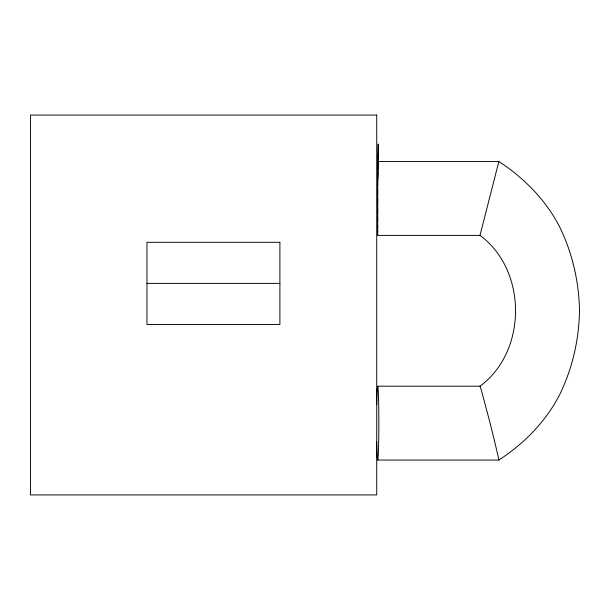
<?xml version="1.0" encoding="UTF-8"?>
<svg xmlns="http://www.w3.org/2000/svg" width="610" height="610" viewBox="0 0 610 610"><rect width="100%" height="100%" fill="white"/><g stroke="black" fill="none" stroke-linecap="round" stroke-linejoin="round"><path stroke-width="0.91" d="M377.681 205.219L377.681 198.166M377.681 195.703L377.681 188.635M377.681 186.088L378.231 144.021L377.681 179.775M377.681 169.824L377.681 166.393M377.681 164.692L377.681 162.763M480.001 235.391L498.85 161.536L377.681 161.536L377.681 235.391L480.001 235.391C527.36 270.291 527.36 351.299 480.009 386.199L377.681 386.199M377.681 207.735L377.681 214.026M377.681 216.68L377.681 221.682M377.681 172.195L377.681 177.182M377.681 224.381L377.681 227.881M377.681 230.313L377.681 232.334M377.681 460.054L498.843 460.054C523.937 443.722 545.287 422.128 559.256 395.493C572.279 369.126 578.974 340.166 579.5 310.795C578.974 281.431 572.279 252.464 559.256 226.096C545.287 199.462 523.937 177.876 498.85 161.536M377.681 234.057L377.681 234.743M146.964 283.383L279.898 283.383M376.683 404.659A36.913 1.159 -90 0 1 378.429 394.853A36.913 1.159 -90 0 1 378.429 451.4A36.913 1.159 -90 0 1 376.683 441.594M480.009 386.199A35.815 0.595 75.7 0 1 481.58 391.147L487.596 413.565A39.284 0.648 75.7 0 1 494.679 441.594L498.69 458.796A35.815 0.595 75.7 0 1 498.843 460.054M376.736 115.069L30.5 115.069L30.5 494.931L376.736 494.931L376.736 115.069M279.898 242.307L146.964 242.307L146.964 324.459L279.898 324.459L279.898 242.307"/></g></svg>
